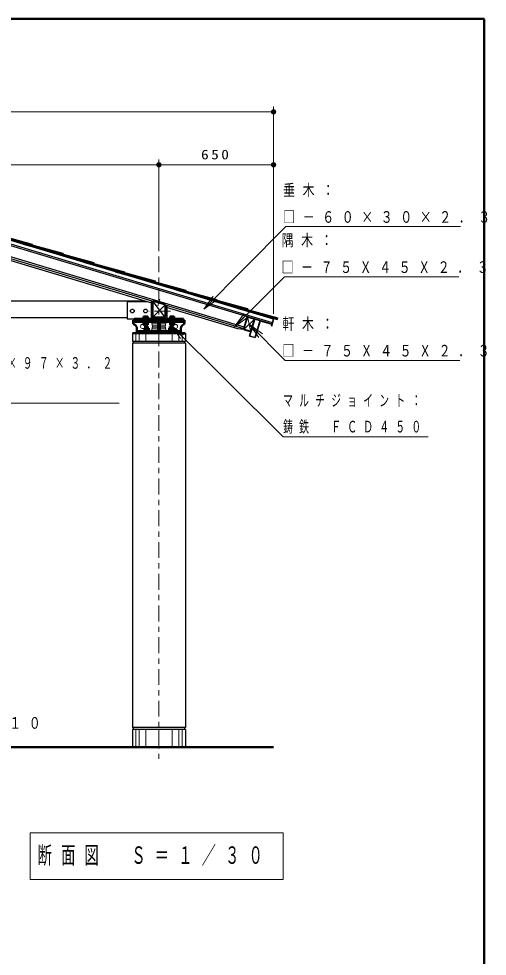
# Model space of a CAD drawing. Units: millimetres on the paper, scale 1:30. Extents: x -385 to 1, y 0 to 267.
# Drawn here: x -88 to 0.6, y 89.8 to 267 of the extents above; entities that cross this region are included whole.
import ezdxf

# ---------------------------------------------------------------- set-up
doc = ezdxf.new("R2010")
doc.units = ezdxf.units.MM
doc.linetypes.add('USER2', pattern=[6, 3, -1, 1, -1])
doc.layers.add('LY_1', color=7, linetype='Continuous', lineweight=25)
doc.styles.add('ＭＳ ゴシック', font='')
doc.styles.get('ＭＳ ゴシック').set_extended_font_data('MS Gothic')

# ---------------------------------------------------------------- blocks, each defined once
blk = doc.blocks.new('filled_dot')
at = {"color": 0, "linetype": 'Continuous', "lineweight": -2, "const_width": 1.25}
blk.add_lwpolyline([(-0.625, 0, 1), (0.625, 0, 1)], format="xyb", close=True, dxfattribs=at)

msp = doc.modelspace()

# ---------------------------------------------------------------- linework, layer by layer
at = {"layer": 'LY_1', "lineweight": 50}
for p, q in [((0, 267), (-385, 267)), ((0, 0), (0, 267)), ((-133.138, 129.339), (-39.805, 129.339))]:
    msp.add_line(p, q, dxfattribs=at)
at = {"layer": 'LY_1', "lineweight": 13}
for p, q in [((-39.805, 211.204), (-39.805, 250.391)), ((-159.805, 249.391), (-39.805, 249.391)), ((-138.138, 239.391), (-61.472, 239.391)), ((-61.472, 223.082), (-61.472, 240.391)), ((-61.472, 239.391), (-39.805, 239.391)), ((-52.968, 212.086), (-51.209, 214.568)), ((-52.968, 212.086), (-50.855, 214.216)), ((-50.5, 213.864), (-52.968, 212.086)), ((-47.216, 208.776), (-45.447, 211.25)), ((-47.216, 208.776), (-45.094, 210.897)), ((-64.638, 209.205), (-64.371, 209.205)), ((-62.805, 209.539), (-62.805, 209.339)), ((-62.738, 209.305), (-62.805, 209.339)), ((-61.622, 209.305), (-62.738, 209.305)), ((-62.738, 209.305), (-62.738, 209.005)), ((-61.322, 209.305), (-60.205, 209.305)), ((-60.205, 209.305), (-60.138, 209.339)), ((-60.205, 209.305), (-60.205, 209.005)), ((-60.138, 209.539), (-60.138, 209.339)), ((-58.305, 209.205), (-58.572, 209.205)), ((-44.74, 210.543), (-47.216, 208.776)), ((-43.521, 210.115), (-45.294, 208.357)), ((-44.151, 208.014), (-44.664, 210.458)), ((-44.367, 209.224), (-42.249, 207.099)), ((-44.367, 209.224), (-41.895, 207.452)), ((-42.603, 206.746), (-44.367, 209.224)), ((-65.846, 207.506), (-65.846, 206.004)), ((-65.221, 207.506), (-65.221, 206.004)), ((-64.638, 208.472), (-64.205, 208.472)), ((-63.971, 207.506), (-63.971, 206.004)), ((-62.805, 208.339), (-62.738, 208.372)), ((-62.805, 208.339), (-62.805, 208.139)), ((-62.672, 208.972), (-62.738, 209.005)), ((-62.738, 208.672), (-62.672, 208.705)), ((-62.738, 208.672), (-62.738, 208.372)), ((-61.622, 208.372), (-62.738, 208.372)), ((-61.622, 208.972), (-62.672, 208.972)), ((-62.672, 208.972), (-62.672, 208.705)), ((-61.622, 208.705), (-62.672, 208.705)), ((-61.555, 208.972), (-61.388, 208.972)), ((-61.472, 207.506), (-61.472, 206.004)), ((-61.322, 208.972), (-60.272, 208.972)), ((-61.322, 208.705), (-60.272, 208.705)), ((-61.322, 208.372), (-60.205, 208.372)), ((-60.272, 208.972), (-60.205, 209.005)), ((-60.272, 208.972), (-60.272, 208.705)), ((-60.205, 208.672), (-60.272, 208.705)), ((-60.205, 208.672), (-60.205, 208.372)), ((-60.138, 208.339), (-60.205, 208.372)), ((-60.138, 208.339), (-60.138, 208.139)), ((-59.167, 209.021), (-57.039, 206.907)), ((-59.167, 209.021), (-56.686, 207.262)), ((-57.391, 206.552), (-59.167, 209.021)), ((-58.972, 207.506), (-58.972, 206.004)), ((-58.305, 208.472), (-58.738, 208.472)), ((-57.722, 207.506), (-57.722, 206.004)), ((-57.097, 207.506), (-57.097, 206.004)), ((-65.846, 132.672), (-65.846, 129.339)), ((-65.221, 132.672), (-65.221, 129.339)), ((-63.971, 132.672), (-63.971, 129.339)), ((-61.472, 132.672), (-61.472, 129.339)), ((-58.972, 132.672), (-58.972, 129.339)), ((-57.722, 132.672), (-57.722, 129.339)), ((-57.097, 132.672), (-57.097, 129.339)), ((-85.787, 113.108), (-85.787, 104.308)), ((-37.987, 113.108), (-85.787, 113.108)), ((-37.987, 104.308), (-37.987, 113.108)), ((-85.787, 104.308), (-37.987, 104.308))]:
    msp.add_line(p, q, dxfattribs=at)
at = {"layer": 'LY_1', "color": 40}
for p, q in [((-99.805, 228.337), (-85.42, 224.406)), ((-39.806, 210.204), (-99.805, 228.204)), ((-40.007, 209.534), (-99.805, 227.473)), ((-98.774, 227.9), (-79.609, 222.662)), ((-92.963, 226.157), (-73.798, 220.918)), ((-87.111, 224.557), (-87.152, 224.413)), ((-87.152, 224.413), (-67.987, 219.174)), ((-85.42, 224.406), (-85.461, 224.262)), ((-81.3, 222.814), (-81.341, 222.669)), ((-81.341, 222.669), (-62.176, 217.431)), ((-79.609, 222.662), (-79.65, 222.518)), ((-75.489, 221.07), (-75.53, 220.926)), ((-75.53, 220.925), (-56.357, 215.685)), ((-73.798, 220.919), (-73.839, 220.775)), ((-69.678, 219.326), (-69.719, 219.182)), ((-69.719, 219.182), (-50.554, 213.943)), ((-67.987, 219.175), (-68.028, 219.031)), ((-63.909, 217.438), (-44.743, 212.2)), ((-63.867, 217.582), (-63.908, 217.438)), ((-62.176, 217.431), (-62.217, 217.287)), ((-58.056, 215.839), (-58.097, 215.694)), ((-58.096, 215.694), (-38.979, 210.469)), ((-56.365, 215.688), (-56.406, 215.543)), ((-52.336, 213.964), (-52.296, 214.109)), ((-52.336, 213.964), (-39.019, 210.324)), ((-50.554, 213.944), (-50.595, 213.799)), ((-46.523, 212.22), (-46.484, 212.365)), ((-46.523, 212.22), (-39.058, 210.179)), ((-44.743, 212.2), (-44.784, 212.056)), ((-39.722, 210.249), (-42.041, 210.945)), ((-44.288, 207.025), (-43.33, 210.218)), ((-43.33, 210.218), (-42.372, 209.931)), ((-42.372, 209.931), (-43.33, 206.738)), ((-42.328, 209.847), (-43.286, 206.655)), ((-40.112, 209.183), (-42.328, 209.847)), ((-40.189, 208.927), (-40.112, 209.183)), ((-40.125, 208.908), (-39.722, 210.249)), ((-40.093, 209.246), (-39.806, 210.204)), ((-39.058, 210.18), (-38.979, 210.469)), ((-44.371, 206.981), (-44.16, 207.683)), ((-40.125, 208.908), (-40.189, 208.927)), ((-43.286, 206.655), (-44.371, 206.981)), ((-43.33, 206.738), (-44.288, 207.025))]:
    msp.add_line(p, q, dxfattribs=at)
at = {"layer": 'LY_1'}
for p, q in [((-40.093, 209.247), (-99.805, 227.16)), ((-62.972, 213.318), (-99.821, 224.373)), ((-62.738, 213.602), (-98.761, 224.409)), ((-45.342, 208.733), (-98.744, 224.754)), ((-99.805, 213.665), (-64.128, 213.665)), ((-67.488, 213.48), (-67.488, 210.305)), ((-63.782, 213.48), (-67.488, 213.48)), ((-63.151, 213.372), (-63.782, 213.48)), ((-62.722, 213.48), (-62.955, 213.48)), ((-62.955, 213.48), (-62.955, 210.505)), ((-62.722, 213.452), (-62.722, 210.719)), ((-62.615, 213.452), (-62.615, 210.719)), ((-60.347, 212.89), (-62.584, 210.643)), ((-60.355, 210.648), (-62.571, 213.539)), ((-60.405, 212.932), (-62.478, 213.554)), ((-60.374, 213.034), (-62.447, 213.656)), ((-62.27, 213.603), (-62.213, 213.795)), ((-60.674, 213.124), (-60.616, 213.316)), ((-60.329, 212.83), (-60.329, 210.719)), ((-45.438, 208.412), (-60.238, 212.852)), ((-60.222, 212.83), (-60.222, 210.719)), ((-59.989, 212.73), (-60.222, 212.73)), ((-59.989, 212.73), (-59.989, 210.505)), ((-46.547, 208.391), (-60.005, 212.428)), ((-99.805, 210.505), (-67.488, 210.505)), ((-67.488, 210.305), (-60.187, 210.305)), ((-66.138, 210.305), (-66.138, 210.005)), ((-60.435, 210.612), (-62.509, 210.612)), ((-62.509, 210.505), (-60.435, 210.505)), ((-56.805, 210.305), (-56.805, 210.005)), ((-45.487, 208.25), (-44.767, 210.649)), ((-45.487, 208.25), (-46.547, 208.391))]:
    msp.add_line(p, q, dxfattribs=at)
at = {"layer": 'LY_1', "linetype": 'USER2', "lineweight": 13}
for p, q in [((-61.472, 222.082), (-61.472, 126.94)), ((-61.652, 212.763), (-61.274, 214.023)), ((-59.293, 211.755), (-63.404, 211.755))]:
    msp.add_line(p, q, dxfattribs=at)
at = {"layer": 'LY_1', "color": 140, "lineweight": 50}
for p, q in [((-66.305, 210.005), (-66.305, 209.532)), ((-56.638, 210.005), (-66.305, 210.005)), ((-66.305, 209.705), (-61.622, 209.705)), ((-56.805, 210.305), (-66.138, 210.305)), ((-64.471, 210.412), (-64.471, 210.305)), ((-64.471, 210.412), (-63.472, 210.412)), ((-64.471, 209.598), (-64.471, 209.705)), ((-64.471, 209.598), (-63.472, 209.598)), ((-64.371, 210.745), (-63.572, 210.745)), ((-64.371, 210.745), (-64.371, 210.412)), ((-64.371, 209.165), (-64.371, 209.598)), ((-64.371, 209.165), (-63.572, 209.165)), ((-64.238, 209.079), (-64.238, 209.165)), ((-63.971, 210.745), (-63.971, 210.412)), ((-63.971, 209.165), (-63.971, 209.598)), ((-63.705, 209.079), (-63.705, 209.165)), ((-63.572, 210.745), (-63.572, 210.412)), ((-63.572, 209.165), (-63.572, 209.598)), ((-63.472, 210.412), (-63.472, 210.305)), ((-63.472, 209.598), (-63.472, 209.705)), ((-61.622, 209.705), (-61.622, 207.972)), ((-56.638, 209.705), (-61.322, 209.705)), ((-61.322, 209.705), (-61.322, 207.972)), ((-59.472, 210.412), (-59.472, 210.305)), ((-58.472, 210.412), (-59.472, 210.412)), ((-59.472, 209.598), (-59.472, 209.705)), ((-58.472, 209.598), (-59.472, 209.598)), ((-58.572, 210.745), (-59.372, 210.745)), ((-59.372, 210.745), (-59.372, 210.412)), ((-59.372, 209.165), (-59.372, 209.598)), ((-58.572, 209.165), (-59.372, 209.165)), ((-59.238, 209.079), (-59.238, 209.165)), ((-58.972, 210.745), (-58.972, 210.412)), ((-58.972, 209.165), (-58.972, 209.598)), ((-58.705, 209.079), (-58.705, 209.165)), ((-58.572, 210.745), (-58.572, 210.412)), ((-58.572, 209.165), (-58.572, 209.598)), ((-58.472, 210.412), (-58.472, 210.305)), ((-58.472, 209.598), (-58.472, 209.705)), ((-56.638, 210.005), (-56.638, 209.532)), ((-65.638, 208.439), (-65.638, 207.672)), ((-65.638, 207.972), (-61.622, 207.972)), ((-57.305, 207.672), (-65.638, 207.672)), ((-64.305, 208.079), (-64.305, 207.972)), ((-63.305, 208.079), (-64.305, 208.079)), ((-64.238, 209.079), (-63.705, 209.079)), ((-64.205, 208.512), (-63.405, 208.512)), ((-64.205, 208.512), (-64.205, 208.079)), ((-64.071, 208.839), (-64.071, 208.512)), ((-64.071, 208.839), (-63.538, 208.839)), ((-63.805, 208.512), (-63.805, 208.079)), ((-63.538, 208.839), (-63.538, 208.512)), ((-63.405, 208.512), (-63.405, 208.079)), ((-63.305, 208.079), (-63.305, 207.972)), ((-57.305, 207.972), (-61.322, 207.972)), ((-58.638, 208.079), (-59.638, 208.079)), ((-59.638, 208.079), (-59.638, 207.972)), ((-58.738, 208.512), (-59.538, 208.512)), ((-59.538, 208.512), (-59.538, 208.079)), ((-59.405, 208.839), (-58.872, 208.839)), ((-59.405, 208.839), (-59.405, 208.512)), ((-58.705, 209.079), (-59.238, 209.079)), ((-59.138, 208.512), (-59.138, 208.079)), ((-58.872, 208.839), (-58.872, 208.512)), ((-58.738, 208.512), (-58.738, 208.079)), ((-58.638, 208.079), (-58.638, 207.972)), ((-57.305, 208.439), (-57.305, 207.672))]:
    msp.add_line(p, q, dxfattribs=at)
at = {"layer": 'LY_1', "color": 3}
for p, q in [((-44.811, 210.502), (-45.441, 208.401)), ((-45.368, 208.379), (-44.738, 210.48)), ((-43.499, 210.189), (-44.642, 210.532)), ((-43.477, 210.262), (-44.62, 210.605)), ((-44.078, 207.992), (-43.448, 210.093)), ((-44.005, 207.97), (-43.374, 210.071)), ((-45.338, 208.21), (-44.195, 207.868)), ((-44.173, 207.941), (-45.316, 208.284))]:
    msp.add_line(p, q, dxfattribs=at)
at = {"layer": 'LY_1', "color": 4}
for p, q in [((-66.33, 207.673), (-66.473, 207.507)), ((-66.471, 207.506), (-56.472, 207.506)), ((-66.471, 207.504), (-66.471, 206.004)), ((-66.328, 207.671), (-56.615, 207.671)), ((-56.614, 207.672), (-56.471, 207.505)), ((-56.472, 207.504), (-56.472, 206.004)), ((-56.472, 206.004), (-66.471, 206.004)), ((-56.472, 205.671), (-66.471, 205.671)), ((-66.471, 205.671), (-66.471, 133.005)), ((-66.329, 206.004), (-66.329, 205.671)), ((-56.614, 206.004), (-56.614, 205.671)), ((-56.472, 205.671), (-56.472, 133.005)), ((-56.472, 133.005), (-66.471, 133.005)), ((-66.329, 133.005), (-66.329, 132.672)), ((-56.614, 133.005), (-56.614, 132.672)), ((-56.472, 132.672), (-66.471, 132.672)), ((-66.471, 132.672), (-66.471, 129.339)), ((-56.472, 132.672), (-56.472, 129.339))]:
    msp.add_line(p, q, dxfattribs=at)
at = {"layer": 'LY_1', "lineweight": 13}
for points in [[(-52.968, 212.086), (-37.47, 227.704), (-4.47, 227.704)], [(-47.216, 208.776), (-37.764, 218.217), (-4.764, 218.217)], [(-137.386, 211.681), (-120.017, 194.313), (-69.008, 194.313)], [(-44.367, 209.224), (-37.594, 202.427), (-4.594, 202.427)], [(-59.167, 209.021), (-37.977, 187.978), (-10.578, 187.978)]]:
    msp.add_lwpolyline(points, dxfattribs=at)
at = {"layer": 'LY_1'}
for centre in [(-66.489, 211.755), (-63.989, 211.755)]:
    msp.add_circle(centre, 0.35, dxfattribs=at)
for centre, radius, start, end in [((-62.509, 213.452), 0.213, 73.29998, 180), ((-62.509, 213.452), 0.107, 73.29994, 180), ((-60.435, 212.83), 0.107, 0.00004, 73.29999), ((-60.435, 212.83), 0.213, 0.00004, 73.29999), ((-62.755, 210.505), 0.2, 180, 270), ((-62.509, 210.719), 0.213, 180, 269.99998), ((-62.509, 210.719), 0.107, 180, 269.99998), ((-60.435, 210.719), 0.107, 269.99997, 0.00002), ((-60.435, 210.719), 0.213, 269.99997, 0.00002), ((-60.189, 210.505), 0.2, 270, 0.00001)]:
    msp.add_arc(centre, radius, start, end, dxfattribs=at)
at = {"layer": 'LY_1', "color": 140, "lineweight": 50}
for centre, radius, start, end in [((-65.971, 209.532), 0.333, 180, 242.74229), ((-66.535, 208.439), 0.897, 0.00001, 62.74229), ((-56.408, 208.439), 0.897, 117.25771, 180), ((-56.972, 209.532), 0.333, 297.25771, 0)]:
    msp.add_arc(centre, radius, start, end, dxfattribs=at)
at = {"layer": 'LY_1', "lineweight": 13}
for centre, radius, start, end in [((-64.638, 208.839), 0.367, 90, 270), ((-62.972, 209.539), 0.167, 360, 90.00001), ((-59.972, 209.539), 0.167, 90, 180), ((-58.305, 208.839), 0.367, 272.6614, 89.99999), ((-64.138, 208.839), 0.367, 0.00016, 40.88697), ((-62.972, 208.139), 0.167, 270, 0.00001), ((-59.972, 208.139), 0.167, 180, 270), ((-58.805, 208.839), 0.367, 139.11304, 179.99984)]:
    msp.add_arc(centre, radius, start, end, dxfattribs=at)
at = {"layer": 'LY_1', "color": 3}
for centre, radius, start, end in [((-44.664, 210.458), 0.153, 73.30076, 163.30076), ((-44.664, 210.458), 0.0767, 73.30076, 163.30076), ((-43.521, 210.115), 0.0767, 343.30076, 73.30076), ((-43.521, 210.115), 0.153, 343.30076, 73.30076), ((-45.294, 208.357), 0.153, 163.30076, 253.30076), ((-45.294, 208.357), 0.0767, 163.30076, 253.30076), ((-44.151, 208.014), 0.153, 253.30076, 343.30076), ((-44.151, 208.014), 0.0767, 253.30076, 343.30076)]:
    msp.add_arc(centre, radius, start, end, dxfattribs=at)

# ---------------------------------------------------------------- block references
at = {"layer": 'LY_1', "lineweight": 13, "xscale": 0.4, "yscale": 0.4, "rotation": 180}
for p in [(-39.805, 249.391), (-61.472, 239.391), (-39.805, 239.391)]:
    msp.add_blockref('filled_dot', p, dxfattribs=at)

# ---------------------------------------------------------------- texts
at = {"layer": 'LY_1', "style": 'ＭＳ ゴシック'}
for s, insert, char_height, attachment_point in [('\\T1.33;\\W1.15;650', (-50.638, 240.391), 1.833, 8), ('\\T1.64;\\W0.75;垂木：', (-37.988, 234.504), 2.199, 4), ('\\T1.64;\\W0.75;□－６０×３０×２．３', (-37.988, 229.504), 2.199, 4), ('\\T1.64;\\W0.75;隅木：', (-38.286, 225.017), 2.199, 4), ('\\T1.64;\\W0.75;□－７５Ｘ４５Ｘ２．３', (-38.286, 220.017), 2.199, 4), ('\\T1.64;\\W0.75;軒木：', (-38.116, 209.227), 2.199, 4), ('\\T1.64;\\W0.75;□－７５Ｘ４５Ｘ２．３', (-38.116, 204.227), 2.199, 4), ('\\T1.64;\\W0.6;桁：異形パイプ－７５×９７×３．２', (-120.425, 201.813), 2.199, 4), ('\\T1.64;\\W0.6;マルチジョイント：', (-37.994, 194.778), 2.199, 4), ('\\T1.64;\\W0.6;鋳鉄\u3000ＦＣＤ４５０', (-37.994, 189.778), 2.199, 4), ('\\T1.64;\\W0.75;フープ筋：２－Ｄ１０', (-119.265, 133.767), 2.199, 4), ('\\T1.64;\\W0.6;断面図\u3000Ｓ＝１／３０', (-84.387, 108.708), 3.299, 4)]:
    msp.add_mtext(s, dxfattribs=dict(at, insert=insert, char_height=char_height, attachment_point=attachment_point))

doc.saveas('drawing.dxf')
